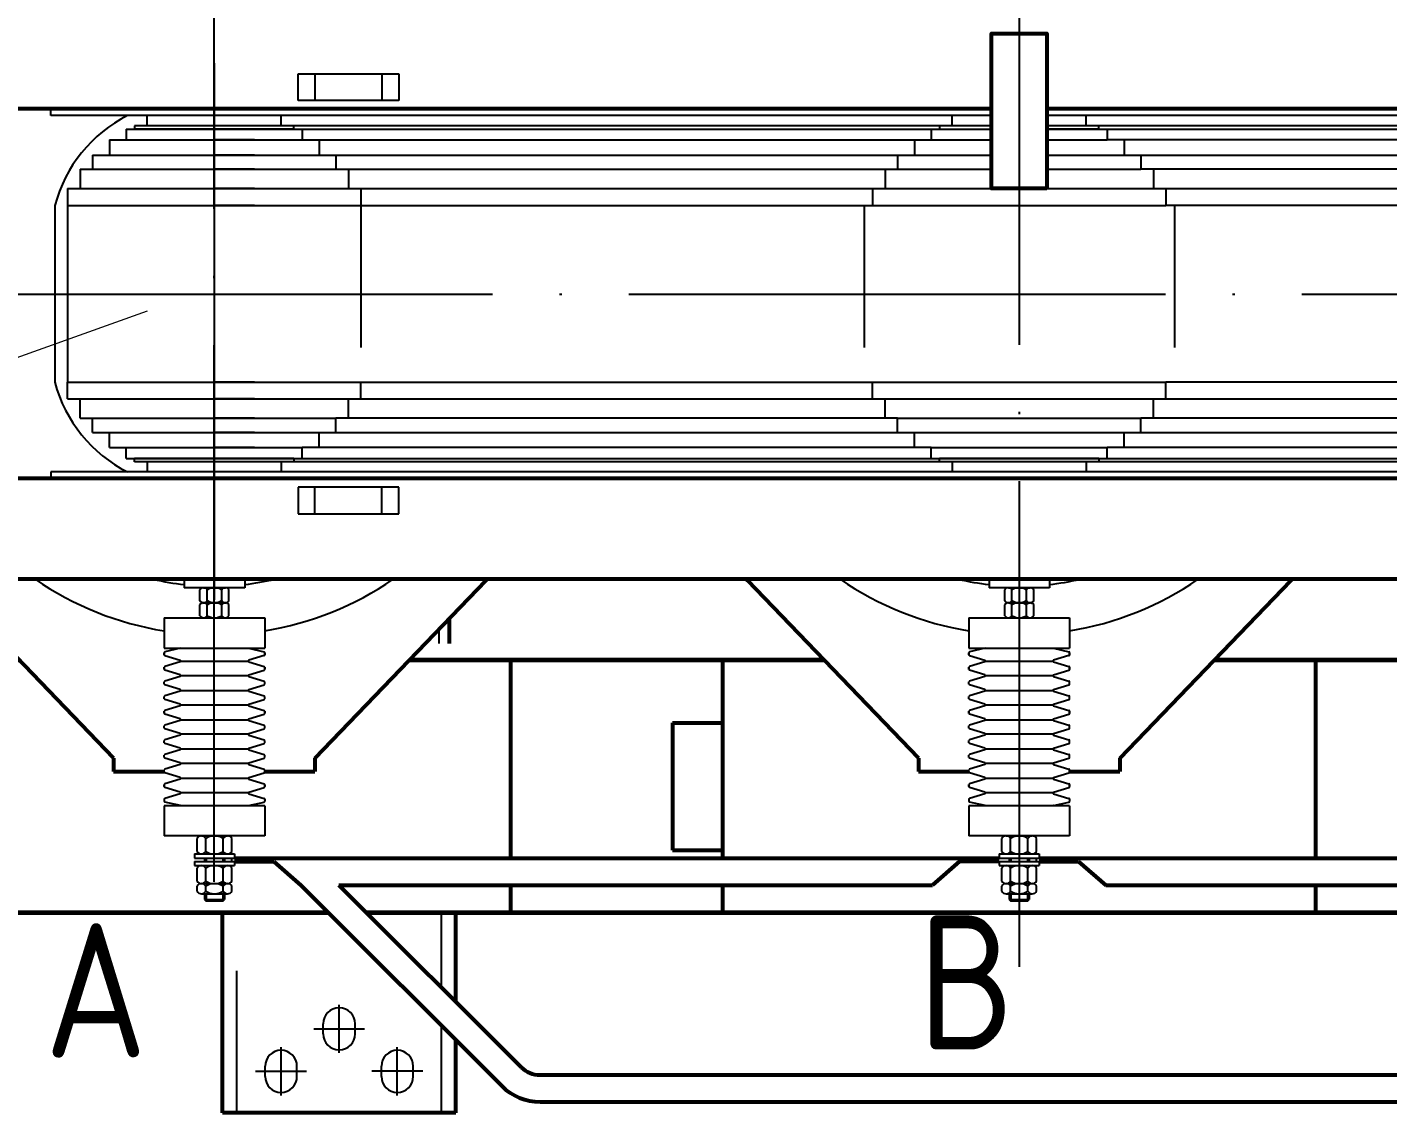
# Model space of a CAD drawing. Header units: millimetres. Extents: x 1190 to 1604, y -412 to -119.
# Drawn here: x 1254.1 to 1315, y -355 to -306.5 of the extents above; entities that cross this region are included whole.
import ezdxf

# ---------------------------------------------------------------- set-up
doc = ezdxf.new("R2010")
doc.units = ezdxf.units.MM
doc.linetypes.add('ACAD_ISO04W100', pattern=[30, 24, -3, 0, -3])
doc.linetypes.add('HIDDEN', pattern=[9.525, 6.35, -3.175])
doc.layers.get('0').update_dxf_attribs({"color": 1, "linetype": 'ACAD_ISO04W100', "lineweight": 25})
for name, color, linetype, lineweight in [('标注、文本', 3, 'Continuous', 25), ('粗实线', 4, 'Continuous', 53), ('细实线', 2, 'Continuous', 25), ('虚线', 6, 'HIDDEN', 25), ('铁心', 3, 'Continuous', 0)]:
    doc.layers.add(name, color=color, linetype=linetype, lineweight=lineweight)
doc.styles.get("Standard").update_dxf_attribs({"font": 'gbenor.shx', "bigfont": 'gbcbig.shx'})

msp = doc.modelspace()

# ---------------------------------------------------------------- linework, layer by layer
for p, q in [((1298.497, -296.664), (1298.497, -348.478)), ((1262.497, -344.682), (1262.497, -297.291)), ((1262.497, -308.07), (1262.497, -332.992)), ((1250.943, -318.406), (1345.376, -318.406)), ((1268.086, -352.327), (1268.086, -350.172)), ((1266.949, -351.249), (1269.224, -351.249)), ((1265.486, -354.227), (1265.486, -352.072)), ((1270.686, -354.227), (1270.686, -352.072)), ((1264.349, -353.149), (1266.624, -353.149)), ((1271.824, -353.149), (1269.549, -353.149))]:
    msp.add_line(p, q)
at = {"layer": '标注、文本', "color": 4, "lineweight": 60}
for p, q in [((1289.775, -334.763), (1271.22, -334.763)), ((1325.775, -334.763), (1307.22, -334.763)), ((1267.622, -346.063), (1245.211, -346.063)), ((1327.675, -346.063), (1269.32, -346.063))]:
    msp.add_line(p, q, dxfattribs=at)
at = {"layer": '标注、文本', "color": 2}
for p, q in [((1267.374, -351.478), (1267.374, -351.021)), ((1268.799, -351.478), (1268.799, -351.021)), ((1264.774, -353.378), (1264.774, -352.921)), ((1266.199, -353.378), (1266.199, -352.921)), ((1269.974, -353.378), (1269.974, -352.921)), ((1271.399, -353.378), (1271.399, -352.921))]:
    msp.add_line(p, q, dxfattribs=at)
at = {"layer": '标注、文本', "color": 4, "lineweight": 53}
for points in [[(1267.622, -346.063), (1249.247, -346.063), (1249.247, -334.763), (1253.775, -334.763)], [(1271.22, -334.763), (1275.747, -334.763), (1275.747, -343.618)], [(1285.247, -343.618), (1285.247, -334.763), (1289.775, -334.763)], [(1307.22, -334.763), (1311.747, -334.763), (1311.747, -343.618)], [(1275.747, -344.818), (1275.747, -346.063), (1269.32, -346.063)], [(1311.747, -344.818), (1311.747, -346.063), (1285.247, -346.063), (1285.247, -344.818)]]:
    msp.add_lwpolyline(points, dxfattribs=at)
at = {"layer": '粗实线'}
for p, q in [((1297.254, -310.117), (1244.872, -310.117)), ((1352.122, -310.117), (1299.74, -310.117)), ((1352.122, -326.649), (1244.872, -326.649)), ((1352.122, -331.149), (1244.872, -331.149)), ((1266.997, -339.146), (1274.649, -331.205)), ((1293.997, -339.146), (1286.346, -331.205)), ((1302.997, -339.146), (1310.649, -331.205)), ((1257.997, -339.146), (1252.329, -333.263)), ((1272.997, -332.919), (1272.997, -334.013)), ((1282.997, -337.562), (1282.997, -343.264)), ((1282.997, -337.562), (1285.247, -337.562)), ((1257.997, -339.146), (1257.997, -339.746)), ((1266.997, -339.146), (1266.997, -339.746)), ((1293.997, -339.146), (1293.997, -339.746)), ((1302.997, -339.146), (1302.997, -339.746)), ((1257.997, -339.746), (1260.259, -339.746)), ((1264.759, -339.746), (1266.997, -339.746)), ((1293.997, -339.746), (1296.247, -339.746)), ((1300.747, -339.746), (1302.997, -339.746)), ((1263.408, -343.618), (1297.599, -343.618)), ((1263.408, -343.761), (1265.168, -343.761)), ((1265.168, -343.761), (1266.377, -344.818)), ((1282.997, -343.264), (1285.247, -343.264)), ((1295.827, -343.761), (1294.617, -344.818)), ((1297.587, -343.761), (1295.827, -343.761)), ((1299.396, -343.618), (1333.587, -343.618)), ((1299.396, -343.761), (1301.156, -343.761)), ((1301.156, -343.761), (1302.365, -344.818)), ((1266.377, -344.818), (1275.37, -353.81)), ((1268.075, -344.818), (1294.617, -344.818)), ((1268.075, -344.818), (1276.218, -352.962)), ((1302.365, -344.818), (1328.92, -344.818)), ((1262.865, -355.003), (1262.865, -346.013)), ((1273.308, -350.052), (1273.308, -346.013)), ((1273.308, -355.003), (1273.308, -351.749)), ((1277.067, -353.313), (1319.928, -353.313)), ((1277.067, -354.513), (1319.928, -354.513)), ((1273.308, -355.003), (1262.865, -355.003))]:
    msp.add_line(p, q, dxfattribs=at)
msp.add_lwpolyline([(1299.74, -313.68), (1297.254, -313.68), (1297.254, -306.75), (1299.74, -306.75)], close=True, dxfattribs=at)
for centre, radius, start, end in [((1262.497, -319.496), 16.875, 316.06274, 316.32206), ((1298.497, -319.496), 16.875, 223.67794, 223.93726), ((1298.497, -319.496), 16.875, 316.06274, 316.32206), ((1277.067, -352.113), 1.2, 225, 270), ((1277.067, -352.113), 2.4, 225, 270)]:
    msp.add_arc(centre, radius, start, end, dxfattribs=at)
at = {"layer": '细实线'}
for p, q in [((1266.247, -308.542), (1270.747, -308.542)), ((1266.247, -309.742), (1266.247, -308.542)), ((1266.997, -308.542), (1266.997, -309.742)), ((1269.997, -308.542), (1269.997, -309.742)), ((1270.747, -308.542), (1270.747, -309.742)), ((1255.185, -310.417), (1255.185, -310.117)), ((1270.747, -309.742), (1266.247, -309.742)), ((1297.254, -310.417), (1255.185, -310.417)), ((1258.935, -310.867), (1258.935, -311.017)), ((1266.06, -310.867), (1258.935, -310.867)), ((1259.497, -310.867), (1259.497, -310.417)), ((1264.297, -310.867), (1260.697, -310.867)), ((1297.254, -310.867), (1266.06, -310.867)), ((1341.81, -310.417), (1299.74, -310.417)), ((1301.497, -310.417), (1299.74, -310.417)), ((1300.297, -310.867), (1299.74, -310.867)), ((1301.497, -310.867), (1299.74, -310.867)), ((1330.935, -310.867), (1301.497, -310.867)), ((1257.81, -311.505), (1258.56, -311.505)), ((1257.81, -311.505), (1257.81, -312.18)), ((1258.56, -311.017), (1266.435, -311.017)), ((1258.56, -311.017), (1258.56, -311.505)), ((1258.56, -311.505), (1267.185, -311.505)), ((1266.06, -311.017), (1258.935, -311.017)), ((1264.297, -311.017), (1262.497, -311.017)), ((1264.297, -311.505), (1262.497, -311.505)), ((1266.435, -311.017), (1297.254, -311.017)), ((1267.185, -311.505), (1297.254, -311.505)), ((1302.06, -311.017), (1299.74, -311.017)), ((1299.74, -311.017), (1302.435, -311.017)), ((1299.74, -311.505), (1302.435, -311.505)), ((1302.097, -311.017), (1330.56, -311.017)), ((1329.81, -311.505), (1302.435, -311.505)), ((1257.06, -312.18), (1267.935, -312.18)), ((1257.06, -312.18), (1257.06, -312.817)), ((1264.297, -312.18), (1262.497, -312.18)), ((1267.935, -312.18), (1297.254, -312.18)), ((1299.74, -312.18), (1303.185, -312.18)), ((1303.185, -312.18), (1329.06, -312.18)), ((1256.497, -312.817), (1268.497, -312.817)), ((1256.497, -312.817), (1256.497, -313.68)), ((1264.297, -312.817), (1262.497, -312.817)), ((1268.497, -312.817), (1297.254, -312.817)), ((1299.74, -312.817), (1303.935, -312.817)), ((1328.497, -312.817), (1303.935, -312.817)), ((1255.935, -313.68), (1269.06, -313.68)), ((1255.935, -313.68), (1255.935, -314.43)), ((1264.297, -313.68), (1262.497, -313.68)), ((1269.06, -313.68), (1291.935, -313.68)), ((1291.935, -313.68), (1304.497, -313.68)), ((1296.697, -313.68), (1298.497, -313.68)), ((1304.497, -313.68), (1327.935, -313.68)), ((1255.366, -314.43), (1255.366, -322.337)), ((1255.935, -314.43), (1269.435, -314.43)), ((1255.935, -314.43), (1255.935, -322.337)), ((1264.297, -314.43), (1262.497, -314.43)), ((1269.435, -314.43), (1291.56, -314.43)), ((1291.56, -314.43), (1305.06, -314.43)), ((1327.56, -314.43), (1305.06, -314.43)), ((1255.935, -323.087), (1255.935, -322.337)), ((1255.935, -322.337), (1269.06, -322.337)), ((1264.297, -322.337), (1262.497, -322.337)), ((1269.06, -322.337), (1291.935, -322.337)), ((1291.935, -322.337), (1305.06, -322.337)), ((1327.935, -322.337), (1305.06, -322.337)), ((1255.935, -323.087), (1256.497, -323.087)), ((1256.497, -323.949), (1256.497, -323.087)), ((1256.497, -323.087), (1268.497, -323.087)), ((1264.297, -323.087), (1262.497, -323.087)), ((1268.497, -323.087), (1292.497, -323.087)), ((1292.497, -323.087), (1304.497, -323.087)), ((1304.497, -323.087), (1328.497, -323.087)), ((1256.497, -323.949), (1257.06, -323.949)), ((1257.06, -324.587), (1257.06, -323.949)), ((1257.06, -323.949), (1267.935, -323.949)), ((1264.297, -323.949), (1262.497, -323.949)), ((1293.06, -323.949), (1267.935, -323.949)), ((1293.06, -323.949), (1303.935, -323.949)), ((1329.06, -323.949), (1303.935, -323.949)), ((1257.06, -324.587), (1257.81, -324.587)), ((1257.81, -325.262), (1257.81, -324.587)), ((1257.81, -324.587), (1267.185, -324.587)), ((1264.297, -324.587), (1262.497, -324.587)), ((1267.185, -324.587), (1293.81, -324.587)), ((1293.81, -324.587), (1303.185, -324.587)), ((1303.185, -324.587), (1329.81, -324.587)), ((1257.81, -325.262), (1258.56, -325.262)), ((1258.56, -325.749), (1258.56, -325.262)), ((1258.56, -325.262), (1266.435, -325.262)), ((1264.297, -325.262), (1262.497, -325.262)), ((1294.56, -325.262), (1266.435, -325.262)), ((1294.56, -325.262), (1302.435, -325.262)), ((1329.81, -325.262), (1302.435, -325.262)), ((1258.56, -325.749), (1266.435, -325.749)), ((1258.935, -325.899), (1258.935, -325.749)), ((1266.06, -325.749), (1258.935, -325.749)), ((1294.935, -325.899), (1258.935, -325.899)), ((1259.497, -325.899), (1259.497, -326.349)), ((1264.297, -325.749), (1262.497, -325.749)), ((1266.435, -325.749), (1294.56, -325.749)), ((1294.56, -325.749), (1302.435, -325.749)), ((1302.06, -325.749), (1294.935, -325.749)), ((1330.935, -325.899), (1294.935, -325.899)), ((1302.097, -325.749), (1330.56, -325.749)), ((1341.81, -326.349), (1255.185, -326.349)), ((1255.185, -326.349), (1255.185, -326.649)), ((1270.747, -327.024), (1266.247, -327.024)), ((1266.247, -327.024), (1266.247, -328.224)), ((1266.997, -328.224), (1266.997, -327.024)), ((1269.997, -328.224), (1269.997, -327.024)), ((1270.747, -328.224), (1270.747, -327.024)), ((1266.247, -328.224), (1270.747, -328.224)), ((1261.159, -331.149), (1261.159, -331.524)), ((1263.859, -331.524), (1261.159, -331.524)), ((1262.023, -331.524), (1262.995, -331.524)), ((1263.859, -331.149), (1263.859, -331.524)), ((1297.147, -331.149), (1297.147, -331.524)), ((1299.847, -331.524), (1297.147, -331.524)), ((1298.011, -331.524), (1298.983, -331.524)), ((1299.847, -331.149), (1299.847, -331.524)), ((1261.861, -332.105), (1261.861, -331.618)), ((1262.023, -332.198), (1262.995, -332.198)), ((1262.023, -332.198), (1262.995, -332.198)), ((1262.185, -332.105), (1262.185, -331.618)), ((1262.833, -332.105), (1262.833, -331.618)), ((1263.157, -332.105), (1263.157, -331.618)), ((1297.849, -332.105), (1297.849, -331.618)), ((1298.011, -332.198), (1298.983, -332.198)), ((1298.011, -332.198), (1298.983, -332.198)), ((1298.173, -332.105), (1298.173, -331.618)), ((1298.821, -332.105), (1298.821, -331.618)), ((1299.145, -332.105), (1299.145, -331.618)), ((1261.861, -332.779), (1261.861, -332.292)), ((1262.185, -332.779), (1262.185, -332.292)), ((1262.833, -332.779), (1262.833, -332.292)), ((1263.157, -332.779), (1263.157, -332.292)), ((1297.849, -332.779), (1297.849, -332.292)), ((1298.173, -332.779), (1298.173, -332.292)), ((1298.821, -332.779), (1298.821, -332.292)), ((1299.145, -332.779), (1299.145, -332.292)), ((1260.259, -332.872), (1264.759, -332.872)), ((1260.259, -332.872), (1260.259, -334.222)), ((1262.023, -332.872), (1262.995, -332.872)), ((1264.759, -332.872), (1264.759, -334.222)), ((1296.247, -332.872), (1300.747, -332.872)), ((1296.247, -332.872), (1296.247, -334.222)), ((1298.011, -332.872), (1298.983, -332.872)), ((1300.747, -332.872), (1300.747, -334.222)), ((1260.259, -334.222), (1264.759, -334.222)), ((1260.259, -334.527), (1260.259, -334.433)), ((1260.259, -334.433), (1260.259, -334.527)), ((1260.983, -334.235), (1260.286, -334.397)), ((1260.286, -334.563), (1260.975, -334.77)), ((1264.036, -334.235), (1264.733, -334.397)), ((1264.733, -334.563), (1264.043, -334.77)), ((1264.759, -334.433), (1264.759, -334.527)), ((1264.759, -334.527), (1264.759, -334.433)), ((1264.759, -334.433), (1264.759, -334.527)), ((1296.247, -334.222), (1300.747, -334.222)), ((1296.247, -334.527), (1296.247, -334.433)), ((1296.247, -334.433), (1296.247, -334.527)), ((1296.971, -334.235), (1296.274, -334.397)), ((1296.274, -334.563), (1296.963, -334.77)), ((1300.024, -334.235), (1300.721, -334.397)), ((1300.721, -334.563), (1300.031, -334.77)), ((1300.747, -334.433), (1300.747, -334.527)), ((1300.747, -334.527), (1300.747, -334.433)), ((1300.747, -334.433), (1300.747, -334.527)), ((1260.259, -335.18), (1260.259, -335.085)), ((1260.259, -335.085), (1260.259, -335.18)), ((1260.975, -334.84), (1260.286, -335.049)), ((1260.975, -335.424), (1260.286, -335.215)), ((1261.002, -334.805), (1264.017, -334.805)), ((1264.043, -334.84), (1264.733, -335.049)), ((1264.043, -335.424), (1264.733, -335.215)), ((1264.759, -335.085), (1264.759, -335.18)), ((1264.759, -335.18), (1264.759, -335.085)), ((1264.759, -335.085), (1264.759, -335.18)), ((1296.247, -335.18), (1296.247, -335.085)), ((1296.247, -335.085), (1296.247, -335.18)), ((1296.963, -334.84), (1296.274, -335.049)), ((1296.963, -335.424), (1296.274, -335.215)), ((1296.99, -334.805), (1300.005, -334.805)), ((1300.031, -334.84), (1300.721, -335.049)), ((1300.031, -335.424), (1300.721, -335.215)), ((1300.747, -335.085), (1300.747, -335.18)), ((1300.747, -335.18), (1300.747, -335.085)), ((1300.747, -335.085), (1300.747, -335.18)), ((1260.259, -335.834), (1260.259, -335.74)), ((1260.975, -335.495), (1260.286, -335.704)), ((1260.975, -336.079), (1260.286, -335.87)), ((1264.017, -335.46), (1261.002, -335.46)), ((1264.043, -335.495), (1264.733, -335.704)), ((1264.043, -336.079), (1264.733, -335.87)), ((1264.759, -335.834), (1264.759, -335.74)), ((1296.247, -335.834), (1296.247, -335.74)), ((1296.963, -335.495), (1296.274, -335.704)), ((1296.963, -336.079), (1296.274, -335.87)), ((1300.005, -335.46), (1296.99, -335.46)), ((1300.031, -335.495), (1300.72, -335.704)), ((1300.031, -336.079), (1300.72, -335.87)), ((1300.747, -335.834), (1300.747, -335.74)), ((1260.259, -336.489), (1260.259, -336.395)), ((1260.975, -336.15), (1260.286, -336.359)), ((1261.002, -336.115), (1264.017, -336.114)), ((1264.043, -336.15), (1264.733, -336.359)), ((1264.759, -336.489), (1264.759, -336.395)), ((1296.247, -336.489), (1296.247, -336.395)), ((1296.963, -336.15), (1296.274, -336.359)), ((1296.99, -336.115), (1300.005, -336.114)), ((1300.031, -336.15), (1300.72, -336.359)), ((1300.747, -336.489), (1300.747, -336.395)), ((1260.259, -337.051), (1260.259, -337.146)), ((1260.259, -337.146), (1260.259, -337.051)), ((1260.975, -336.734), (1260.286, -336.525)), ((1260.975, -336.807), (1260.286, -337.016)), ((1264.017, -336.771), (1261.002, -336.771)), ((1264.043, -336.734), (1264.733, -336.525)), ((1264.043, -336.807), (1264.733, -337.016)), ((1264.759, -337.051), (1264.759, -337.146)), ((1264.759, -337.051), (1264.759, -337.146)), ((1264.759, -337.146), (1264.759, -337.051)), ((1296.247, -337.051), (1296.247, -337.146)), ((1296.247, -337.146), (1296.247, -337.051)), ((1296.963, -336.734), (1296.274, -336.525)), ((1296.963, -336.807), (1296.274, -337.016)), ((1300.005, -336.771), (1296.99, -336.771)), ((1300.031, -336.734), (1300.72, -336.525)), ((1300.031, -336.807), (1300.721, -337.016)), ((1300.747, -337.051), (1300.747, -337.146)), ((1300.747, -337.051), (1300.747, -337.146)), ((1300.747, -337.146), (1300.747, -337.051)), ((1260.975, -337.391), (1260.286, -337.182)), ((1260.975, -337.461), (1260.286, -337.67)), ((1261.002, -337.426), (1264.017, -337.426)), ((1264.043, -337.391), (1264.733, -337.182)), ((1264.043, -337.461), (1264.733, -337.67)), ((1296.963, -337.391), (1296.274, -337.182)), ((1296.963, -337.461), (1296.274, -337.67)), ((1296.99, -337.426), (1300.005, -337.426)), ((1300.031, -337.391), (1300.721, -337.182)), ((1300.031, -337.461), (1300.72, -337.67)), ((1260.259, -337.801), (1260.259, -337.706)), ((1260.975, -338.045), (1260.286, -337.836)), ((1260.975, -338.116), (1260.286, -338.325)), ((1264.017, -338.08), (1261.002, -338.081)), ((1264.043, -338.045), (1264.733, -337.836)), ((1264.043, -338.116), (1264.733, -338.325)), ((1264.759, -337.801), (1264.759, -337.706)), ((1296.247, -337.801), (1296.247, -337.706)), ((1296.963, -338.045), (1296.274, -337.836)), ((1296.963, -338.116), (1296.274, -338.325)), ((1300.005, -338.08), (1296.99, -338.081)), ((1300.031, -338.045), (1300.72, -337.836)), ((1300.031, -338.116), (1300.72, -338.325)), ((1300.747, -337.801), (1300.747, -337.706)), ((1260.259, -338.455), (1260.259, -338.361)), ((1260.975, -338.7), (1260.286, -338.491)), ((1260.975, -338.771), (1260.286, -338.98)), ((1261.002, -338.736), (1264.017, -338.736)), ((1264.017, -338.736), (1264.017, -338.736)), ((1264.043, -338.7), (1264.733, -338.491)), ((1264.043, -338.771), (1264.733, -338.98)), ((1264.759, -338.455), (1264.759, -338.361)), ((1296.247, -338.455), (1296.247, -338.361)), ((1296.963, -338.7), (1296.274, -338.491)), ((1296.963, -338.771), (1296.274, -338.98)), ((1296.99, -338.736), (1300.005, -338.736)), ((1300.005, -338.736), (1300.005, -338.736)), ((1300.031, -338.7), (1300.72, -338.491)), ((1300.031, -338.771), (1300.72, -338.98)), ((1300.747, -338.455), (1300.747, -338.361)), ((1260.259, -339.11), (1260.259, -339.016)), ((1260.975, -339.355), (1260.286, -339.146)), ((1260.975, -339.426), (1260.286, -339.635)), ((1264.017, -339.39), (1261.002, -339.391)), ((1264.043, -339.355), (1264.733, -339.146)), ((1264.043, -339.426), (1264.733, -339.635)), ((1264.759, -339.11), (1264.759, -339.016)), ((1296.247, -339.11), (1296.247, -339.016)), ((1296.963, -339.355), (1296.274, -339.146)), ((1296.963, -339.426), (1296.274, -339.635)), ((1300.005, -339.39), (1296.99, -339.391)), ((1300.031, -339.355), (1300.72, -339.146)), ((1300.031, -339.426), (1300.72, -339.635)), ((1300.747, -339.11), (1300.747, -339.016)), ((1260.259, -339.765), (1260.259, -339.671)), ((1260.975, -340.01), (1260.286, -339.801)), ((1260.975, -340.081), (1260.286, -340.29)), ((1261.002, -340.046), (1264.017, -340.046)), ((1264.043, -340.01), (1264.733, -339.801)), ((1264.043, -340.081), (1264.733, -340.29)), ((1264.759, -339.765), (1264.759, -339.671)), ((1296.247, -339.765), (1296.247, -339.671)), ((1296.963, -340.01), (1296.274, -339.801)), ((1296.963, -340.081), (1296.274, -340.29)), ((1296.99, -340.046), (1300.005, -340.046)), ((1300.031, -340.01), (1300.72, -339.801)), ((1300.031, -340.081), (1300.72, -340.29)), ((1300.747, -339.765), (1300.747, -339.671)), ((1260.259, -340.42), (1260.259, -340.326)), ((1260.259, -340.326), (1260.259, -340.42)), ((1260.975, -340.665), (1260.286, -340.456)), ((1260.975, -340.736), (1260.286, -340.945)), ((1264.017, -340.7), (1261.002, -340.701)), ((1264.043, -340.665), (1264.733, -340.456)), ((1264.043, -340.736), (1264.733, -340.945)), ((1264.759, -340.42), (1264.759, -340.326)), ((1264.759, -340.326), (1264.759, -340.42)), ((1296.247, -340.42), (1296.247, -340.326)), ((1296.247, -340.326), (1296.247, -340.42)), ((1296.963, -340.665), (1296.274, -340.456)), ((1296.963, -340.736), (1296.274, -340.945)), ((1300.005, -340.7), (1296.99, -340.701)), ((1300.031, -340.665), (1300.72, -340.456)), ((1300.031, -340.736), (1300.72, -340.945)), ((1300.747, -340.42), (1300.747, -340.326)), ((1300.747, -340.326), (1300.747, -340.42)), ((1260.259, -340.98), (1260.259, -341.075)), ((1264.759, -341.272), (1260.259, -341.272)), ((1260.259, -341.272), (1260.259, -342.622)), ((1260.983, -341.259), (1260.286, -341.111)), ((1264.036, -341.259), (1264.732, -341.111)), ((1264.759, -340.98), (1264.759, -341.075)), ((1264.759, -341.272), (1264.759, -342.622)), ((1296.247, -340.98), (1296.247, -341.075)), ((1300.747, -341.272), (1296.247, -341.272)), ((1296.247, -341.272), (1296.247, -342.622)), ((1296.971, -341.259), (1296.274, -341.111)), ((1300.024, -341.259), (1300.72, -341.111)), ((1300.747, -340.98), (1300.747, -341.075)), ((1300.747, -341.272), (1300.747, -342.622)), ((1264.759, -342.622), (1260.259, -342.622)), ((1261.731, -343.319), (1261.731, -342.735)), ((1261.926, -342.622), (1263.093, -342.622)), ((1262.121, -343.319), (1262.121, -342.735)), ((1262.898, -343.319), (1262.898, -342.735)), ((1263.287, -343.319), (1263.287, -342.735)), ((1300.747, -342.622), (1296.247, -342.622)), ((1297.719, -343.319), (1297.719, -342.735)), ((1297.914, -342.622), (1299.081, -342.622)), ((1298.108, -343.319), (1298.108, -342.735)), ((1298.886, -343.319), (1298.886, -342.735)), ((1299.275, -343.319), (1299.275, -342.735)), ((1261.611, -343.431), (1263.408, -343.431)), ((1261.611, -343.431), (1261.611, -343.618)), ((1261.611, -343.618), (1263.408, -343.618)), ((1261.611, -343.761), (1263.408, -343.761)), ((1261.611, -343.761), (1261.611, -343.948)), ((1261.926, -343.431), (1263.093, -343.431)), ((1262.06, -343.618), (1262.06, -343.761)), ((1262.135, -343.618), (1262.135, -343.761)), ((1262.884, -343.618), (1262.884, -343.761)), ((1262.959, -343.618), (1262.959, -343.761)), ((1263.287, -343.761), (1263.287, -343.618)), ((1263.408, -343.431), (1263.408, -343.618)), ((1263.408, -343.761), (1263.408, -343.948)), ((1297.599, -343.431), (1299.396, -343.431)), ((1297.599, -343.431), (1297.599, -343.618)), ((1297.599, -343.618), (1299.396, -343.618)), ((1297.599, -343.761), (1299.396, -343.761)), ((1297.599, -343.761), (1297.599, -343.948)), ((1297.914, -343.431), (1299.081, -343.431)), ((1298.048, -343.618), (1298.048, -343.761)), ((1298.123, -343.618), (1298.123, -343.761)), ((1298.872, -343.618), (1298.872, -343.761)), ((1298.947, -343.618), (1298.947, -343.761)), ((1299.275, -343.761), (1299.275, -343.618)), ((1299.396, -343.431), (1299.396, -343.618)), ((1299.396, -343.761), (1299.396, -343.948)), ((1261.611, -343.948), (1263.408, -343.948)), ((1261.731, -344.645), (1261.731, -344.061)), ((1261.926, -343.948), (1263.093, -343.948)), ((1262.121, -344.645), (1262.121, -344.061)), ((1262.898, -344.645), (1262.898, -344.061)), ((1263.287, -344.645), (1263.287, -344.061)), ((1297.599, -343.948), (1299.396, -343.948)), ((1297.719, -344.645), (1297.719, -344.061)), ((1297.914, -343.948), (1299.081, -343.948)), ((1298.108, -344.645), (1298.108, -344.061)), ((1298.886, -344.645), (1298.886, -344.061)), ((1299.275, -344.645), (1299.275, -344.061)), ((1261.731, -345.094), (1261.731, -344.869)), ((1261.926, -344.757), (1263.093, -344.757)), ((1261.926, -344.757), (1263.093, -344.757)), ((1262.121, -345.094), (1262.121, -344.869)), ((1262.898, -345.094), (1262.898, -344.869)), ((1263.287, -345.094), (1263.287, -344.869)), ((1297.719, -345.094), (1297.719, -344.869)), ((1297.914, -344.757), (1299.081, -344.757)), ((1297.914, -344.757), (1299.081, -344.757)), ((1298.108, -345.094), (1298.108, -344.869)), ((1298.886, -345.094), (1298.886, -344.869)), ((1299.275, -345.094), (1299.275, -344.869)), ((1261.926, -345.206), (1263.093, -345.206)), ((1261.926, -345.206), (1263.093, -345.206)), ((1262.06, -345.206), (1262.06, -345.459)), ((1262.06, -345.459), (1262.959, -345.459)), ((1262.06, -345.459), (1262.135, -345.534)), ((1262.135, -345.206), (1262.135, -345.534)), ((1262.884, -345.534), (1262.135, -345.534)), ((1262.884, -345.206), (1262.884, -345.534)), ((1262.884, -345.534), (1262.959, -345.459)), ((1262.959, -345.206), (1262.959, -345.459)), ((1297.914, -345.206), (1299.081, -345.206)), ((1297.914, -345.206), (1299.081, -345.206)), ((1298.048, -345.206), (1298.048, -345.459)), ((1298.048, -345.459), (1298.947, -345.459)), ((1298.048, -345.459), (1298.123, -345.534)), ((1298.123, -345.206), (1298.123, -345.534)), ((1298.872, -345.534), (1298.123, -345.534)), ((1298.872, -345.206), (1298.872, -345.534)), ((1298.872, -345.534), (1298.947, -345.459)), ((1298.947, -345.206), (1298.947, -345.459))]:
    msp.add_line(p, q, dxfattribs=at)
for centre, radius, start, end in [((1261.456, -316.032), 6.288, 116.7604, 165.23949), ((1261.483, -320.699), 6.332, 194.9897, 243.16187), ((1262.497, -319.496), 14.137, 235.52046, 260.89199), ((1262.497, -319.496), 11.963, 256.95834, 263.57848), ((1262.023, -331.712), 0.187, 30, 150), ((1262.509, -332.132), 0.607, 57.76769, 122.23231), ((1262.995, -331.712), 0.187, 30, 150), ((1262.497, -319.496), 11.963, 276.53806, 283.04166), ((1262.497, -319.496), 14.137, 279.20726, 304.47954), ((1298.497, -319.496), 14.137, 235.52046, 260.84237), ((1298.497, -319.496), 11.963, 256.95834, 263.52021), ((1298.011, -331.712), 0.187, 30, 150), ((1298.497, -332.132), 0.607, 57.76769, 122.23231), ((1298.983, -331.712), 0.187, 30, 150), ((1298.497, -319.496), 11.963, 276.47979, 283.04166), ((1298.497, -319.496), 14.137, 279.15763, 304.47954), ((1262.023, -332.011), 0.187, 210, 330), ((1262.023, -332.386), 0.187, 30, 150), ((1262.509, -331.591), 0.607, 237.76769, 302.23231), ((1262.509, -332.806), 0.607, 57.76769, 122.23231), ((1262.995, -332.011), 0.187, 210, 330), ((1262.995, -332.386), 0.187, 30, 150), ((1298.011, -332.011), 0.187, 210, 330), ((1298.011, -332.386), 0.187, 30, 150), ((1298.497, -331.591), 0.607, 237.76769, 302.23231), ((1298.497, -332.806), 0.607, 57.76769, 122.23231), ((1298.983, -332.011), 0.187, 210, 330), ((1298.983, -332.386), 0.187, 30, 150), ((1262.023, -332.685), 0.187, 210, 330), ((1262.509, -332.265), 0.607, 237.76769, 302.23231), ((1262.995, -332.685), 0.187, 210, 330), ((1298.011, -332.685), 0.187, 210, 330), ((1298.497, -332.265), 0.607, 237.76769, 302.23231), ((1298.983, -332.685), 0.187, 210, 330), ((1260.297, -334.433), 0.0375, 106.69924, 180), ((1260.297, -334.527), 0.0375, 180, 253.30076), ((1260.972, -334.2), 0.0375, 286.69924, 322.61201), ((1264.046, -334.2), 0.0375, 217.38799, 253.30076), ((1264.722, -334.433), 0.0375, 0, 73.30076), ((1264.722, -334.527), 0.0375, 286.69924, 0), ((1296.285, -334.433), 0.0375, 106.69924, 180), ((1296.285, -334.527), 0.0375, 180, 253.30076), ((1296.96, -334.2), 0.0375, 286.69924, 322.61201), ((1300.034, -334.2), 0.0375, 217.38799, 253.30076), ((1300.71, -334.433), 0.0375, 0, 73.30076), ((1300.71, -334.527), 0.0375, 286.69924, 0), ((1260.297, -335.085), 0.0375, 106.69924, 180), ((1260.297, -335.18), 0.0375, 180, 253.30076), ((1260.964, -334.805), 0.0375, 0, 73.30076), ((1260.964, -334.805), 0.0375, 286.69924, 0), ((1264.054, -334.805), 0.0375, 106.69924, 180), ((1264.054, -334.805), 0.0375, 180, 253.30076), ((1264.722, -335.085), 0.0375, 0, 73.30076), ((1264.722, -335.18), 0.0375, 286.69924, 0), ((1296.285, -335.085), 0.0375, 106.69924, 180), ((1296.285, -335.18), 0.0375, 180, 253.30076), ((1296.952, -334.805), 0.0375, 0, 73.30076), ((1296.952, -334.805), 0.0375, 286.69924, 0), ((1300.042, -334.805), 0.0375, 106.69924, 180), ((1300.042, -334.805), 0.0375, 180, 253.30076), ((1300.71, -335.085), 0.0375, 0, 73.30076), ((1300.71, -335.18), 0.0375, 286.69924, 0), ((1260.297, -335.74), 0.0375, 106.69924, 180), ((1260.297, -335.834), 0.0375, 180, 253.30076), ((1260.964, -335.46), 0.0375, 0, 73.30076), ((1260.964, -335.459), 0.0375, 286.69924, 0), ((1264.054, -335.46), 0.0375, 106.69924, 180), ((1264.054, -335.459), 0.0375, 180, 253.30076), ((1264.722, -335.74), 0.0375, 0, 73.30076), ((1264.722, -335.834), 0.0375, 286.69924, 0), ((1296.285, -335.74), 0.0375, 106.69924, 180), ((1296.285, -335.834), 0.0375, 180, 253.30076), ((1296.952, -335.46), 0.0375, 0, 73.30076), ((1296.952, -335.459), 0.0375, 286.69924, 0), ((1300.042, -335.46), 0.0375, 106.69924, 180), ((1300.042, -335.459), 0.0375, 180, 253.30076), ((1300.71, -335.74), 0.0375, 0, 73.30076), ((1300.71, -335.834), 0.0375, 286.69924, 0), ((1260.297, -336.395), 0.0375, 106.69924, 180), ((1260.964, -336.115), 0.0375, 0, 73.30076), ((1260.964, -336.114), 0.0375, 286.69924, 0), ((1264.054, -336.115), 0.0375, 106.69924, 180), ((1264.054, -336.114), 0.0375, 180, 253.30076), ((1264.722, -336.395), 0.0375, 0, 73.30076), ((1296.285, -336.395), 0.0375, 106.69924, 180), ((1296.952, -336.115), 0.0375, 0, 73.30076), ((1296.952, -336.114), 0.0375, 286.69924, 0), ((1300.042, -336.115), 0.0375, 106.69924, 180), ((1300.042, -336.114), 0.0375, 180, 253.30076), ((1300.71, -336.395), 0.0375, 0, 73.30076), ((1260.297, -336.489), 0.0375, 180, 253.30076), ((1260.297, -337.051), 0.0375, 106.69924, 180), ((1260.964, -336.77), 0.0375, 0, 73.30076), ((1260.964, -336.771), 0.0375, 286.69924, 0), ((1264.054, -336.77), 0.0375, 106.69924, 180), ((1264.054, -336.771), 0.0375, 180, 253.30076), ((1264.722, -336.489), 0.0375, 286.69924, 0), ((1264.722, -337.051), 0.0375, 0, 73.30076), ((1296.285, -336.489), 0.0375, 180, 253.30076), ((1296.285, -337.051), 0.0375, 106.69924, 180), ((1296.952, -336.77), 0.0375, 0, 73.30076), ((1296.952, -336.771), 0.0375, 286.69924, 0), ((1300.042, -336.77), 0.0375, 106.69924, 180), ((1300.042, -336.771), 0.0375, 180, 253.30076), ((1300.71, -336.489), 0.0375, 286.69924, 0), ((1300.71, -337.051), 0.0375, 0, 73.30076), ((1260.297, -337.146), 0.0375, 180, 253.30076), ((1260.297, -337.706), 0.0375, 106.69924, 180), ((1260.964, -337.426), 0.0375, 0, 73.30076), ((1260.964, -337.426), 0.0375, 286.69924, 0), ((1264.054, -337.426), 0.0375, 106.69924, 180), ((1264.054, -337.426), 0.0375, 180, 253.30076), ((1264.722, -337.146), 0.0375, 286.69924, 0), ((1264.722, -337.706), 0.0375, 0, 73.30076), ((1296.285, -337.146), 0.0375, 180, 253.30076), ((1296.285, -337.706), 0.0375, 106.69924, 180), ((1296.952, -337.426), 0.0375, 0, 73.30076), ((1296.952, -337.426), 0.0375, 286.69924, 0), ((1300.042, -337.426), 0.0375, 106.69924, 180), ((1300.042, -337.426), 0.0375, 180, 253.30076), ((1300.71, -337.706), 0.0375, 0, 73.30076), ((1300.71, -337.146), 0.0375, 286.69924, 0), ((1260.297, -337.801), 0.0375, 180, 253.30076), ((1260.964, -338.081), 0.0375, 0, 73.30076), ((1260.964, -338.08), 0.0375, 286.69924, 0), ((1264.054, -338.081), 0.0375, 106.69924, 180), ((1264.054, -338.08), 0.0375, 180, 253.30076), ((1264.722, -337.801), 0.0375, 286.69924, 0), ((1296.285, -337.801), 0.0375, 180, 253.30076), ((1296.952, -338.081), 0.0375, 0, 73.30076), ((1296.952, -338.08), 0.0375, 286.69924, 0), ((1300.042, -338.081), 0.0375, 106.69924, 180), ((1300.042, -338.08), 0.0375, 180, 253.30076), ((1300.71, -337.801), 0.0375, 286.69924, 0), ((1260.297, -338.361), 0.0375, 106.69924, 180), ((1260.297, -338.455), 0.0375, 180, 253.30076), ((1260.964, -338.736), 0.0375, 0, 73.30076), ((1260.964, -338.735), 0.0375, 286.69924, 0), ((1264.054, -338.736), 0.0375, 106.69924, 180), ((1264.054, -338.735), 0.0375, 180, 253.30076), ((1264.722, -338.361), 0.0375, 0, 73.30076), ((1264.722, -338.455), 0.0375, 286.69924, 0), ((1296.285, -338.361), 0.0375, 106.69924, 180), ((1296.285, -338.455), 0.0375, 180, 253.30076), ((1296.952, -338.736), 0.0375, 0, 73.30076), ((1296.952, -338.735), 0.0375, 286.69924, 0), ((1300.042, -338.736), 0.0375, 106.69924, 180), ((1300.042, -338.735), 0.0375, 180, 253.30076), ((1300.71, -338.361), 0.0375, 0, 73.30076), ((1300.71, -338.455), 0.0375, 286.69924, 0), ((1260.297, -339.016), 0.0375, 106.69924, 180), ((1260.297, -339.11), 0.0375, 180, 253.30076), ((1260.964, -339.391), 0.0375, 0, 73.30076), ((1260.964, -339.39), 0.0375, 286.69924, 0), ((1264.054, -339.391), 0.0375, 106.69924, 180), ((1264.054, -339.39), 0.0375, 180, 253.30076), ((1264.722, -339.016), 0.0375, 0, 73.30076), ((1264.722, -339.11), 0.0375, 286.69924, 0), ((1296.285, -339.016), 0.0375, 106.69924, 180), ((1296.285, -339.11), 0.0375, 180, 253.30076), ((1296.952, -339.391), 0.0375, 0, 73.30076), ((1296.952, -339.39), 0.0375, 286.69924, 0), ((1300.042, -339.391), 0.0375, 106.69924, 180), ((1300.042, -339.39), 0.0375, 180, 253.30076), ((1300.71, -339.016), 0.0375, 0, 73.30076), ((1300.71, -339.11), 0.0375, 286.69924, 0), ((1260.297, -339.671), 0.0375, 106.69924, 180), ((1260.297, -339.765), 0.0375, 180, 253.30076), ((1260.964, -340.046), 0.0375, 0, 73.30076), ((1260.964, -340.045), 0.0375, 286.69924, 0), ((1264.054, -340.046), 0.0375, 106.69924, 180), ((1264.054, -340.045), 0.0375, 180, 253.30076), ((1264.722, -339.671), 0.0375, 0, 73.30076), ((1264.722, -339.765), 0.0375, 286.69924, 0), ((1296.285, -339.671), 0.0375, 106.69924, 180), ((1296.285, -339.765), 0.0375, 180, 253.30076), ((1296.952, -340.046), 0.0375, 0, 73.30076), ((1296.952, -340.045), 0.0375, 286.69924, 0), ((1300.042, -340.046), 0.0375, 106.69924, 180), ((1300.042, -340.045), 0.0375, 180, 253.30076), ((1300.71, -339.671), 0.0375, 0, 73.30076), ((1300.71, -339.765), 0.0375, 286.69924, 0), ((1260.297, -340.326), 0.0375, 106.69924, 180), ((1260.297, -340.42), 0.0375, 180, 253.30076), ((1260.964, -340.701), 0.0375, 0, 73.30076), ((1260.964, -340.7), 0.0375, 286.69924, 0), ((1264.054, -340.701), 0.0375, 106.69924, 180), ((1264.054, -340.7), 0.0375, 180, 253.30076), ((1264.722, -340.326), 0.0375, 0, 73.30076), ((1264.722, -340.42), 0.0375, 286.69924, 0), ((1296.285, -340.326), 0.0375, 106.69924, 180), ((1296.285, -340.42), 0.0375, 180, 253.30076), ((1296.952, -340.701), 0.0375, 0, 73.30076), ((1296.952, -340.7), 0.0375, 286.69924, 0), ((1300.042, -340.701), 0.0375, 106.69924, 180), ((1300.042, -340.7), 0.0375, 180, 253.30076), ((1300.71, -340.326), 0.0375, 0, 73.30076), ((1300.71, -340.42), 0.0375, 286.69924, 0), ((1260.297, -340.98), 0.0375, 106.69924, 180), ((1260.297, -341.075), 0.0375, 180.31252, 253.61327), ((1260.972, -341.295), 0.0375, 37.7005, 73.61327), ((1264.046, -341.295), 0.0375, 106.38673, 142.2995), ((1264.722, -341.075), 0.0375, 286.38673, 359.68748), ((1264.722, -340.98), 0.0375, 0, 73.30076), ((1296.285, -340.98), 0.0375, 106.69924, 180), ((1296.285, -341.075), 0.0375, 180.31252, 253.61327), ((1296.96, -341.295), 0.0375, 37.7005, 73.61327), ((1300.034, -341.295), 0.0375, 106.38673, 142.2995), ((1300.71, -340.98), 0.0375, 0, 73.30076), ((1300.71, -341.075), 0.0375, 286.38673, 359.68748), ((1261.926, -342.847), 0.225, 30, 150), ((1262.509, -343.351), 0.729, 57.76769, 122.23231), ((1263.093, -342.847), 0.225, 30, 150), ((1297.914, -342.847), 0.225, 30, 150), ((1298.497, -343.351), 0.729, 57.76769, 122.23231), ((1299.081, -342.847), 0.225, 30, 150), ((1261.926, -343.206), 0.225, 210, 330), ((1262.509, -342.702), 0.729, 237.76769, 302.23231), ((1263.093, -343.206), 0.225, 210, 330), ((1297.914, -343.206), 0.225, 210, 330), ((1298.497, -342.702), 0.729, 237.76769, 302.23231), ((1299.081, -343.206), 0.225, 210, 330), ((1261.926, -344.173), 0.225, 30, 150), ((1262.509, -344.677), 0.729, 57.76769, 122.23231), ((1263.093, -344.173), 0.225, 30, 150), ((1297.914, -344.173), 0.225, 30, 150), ((1298.497, -344.677), 0.729, 57.76769, 122.23231), ((1299.081, -344.173), 0.225, 30, 150), ((1261.926, -344.532), 0.225, 210, 330), ((1261.926, -344.982), 0.225, 30, 150), ((1262.509, -344.028), 0.729, 237.76769, 302.23231), ((1262.509, -345.486), 0.729, 57.76769, 122.23231), ((1263.093, -344.532), 0.225, 210, 330), ((1263.093, -344.982), 0.225, 30, 150), ((1297.914, -344.532), 0.225, 210, 330), ((1297.914, -344.982), 0.225, 30, 150), ((1298.497, -344.028), 0.729, 237.76769, 302.23231), ((1298.497, -345.486), 0.729, 57.76769, 122.23231), ((1299.081, -344.532), 0.225, 210, 330), ((1299.081, -344.982), 0.225, 30, 150), ((1261.926, -344.982), 0.225, 210, 330), ((1262.509, -344.478), 0.729, 237.76769, 302.23231), ((1263.093, -344.982), 0.225, 210, 330), ((1297.914, -344.982), 0.225, 210, 330), ((1298.497, -344.478), 0.729, 237.76769, 302.23231), ((1299.081, -344.982), 0.225, 210, 330), ((1268.086, -351.021), 0.713, 0, 180), ((1268.086, -351.478), 0.713, 180, 0), ((1265.486, -352.921), 0.713, 0, 180), ((1270.686, -352.921), 0.713, 0, 180), ((1265.486, -353.378), 0.713, 180, 0), ((1270.686, -353.378), 0.713, 180, 0)]:
    msp.add_arc(centre, radius, start, end, dxfattribs=at)
at = {"layer": '虚线'}
for p, q in [((1265.497, -310.867), (1265.497, -310.417)), ((1266.06, -311.017), (1266.06, -310.867)), ((1294.935, -310.867), (1294.935, -311.017)), ((1295.497, -310.867), (1295.497, -310.417)), ((1301.497, -310.867), (1301.497, -310.417)), ((1302.06, -311.017), (1302.06, -310.867)), ((1266.435, -311.017), (1266.435, -311.505)), ((1267.185, -311.505), (1267.185, -312.18)), ((1293.81, -311.505), (1293.81, -312.18)), ((1294.56, -311.017), (1294.56, -311.505)), ((1302.435, -311.017), (1302.435, -311.505)), ((1303.185, -311.505), (1303.185, -312.18)), ((1267.935, -312.18), (1267.935, -312.817)), ((1293.06, -312.18), (1293.06, -312.817)), ((1303.935, -312.18), (1303.935, -312.817)), ((1268.497, -312.817), (1268.497, -313.68)), ((1292.497, -312.817), (1292.497, -313.68)), ((1304.497, -312.817), (1304.497, -313.68)), ((1269.06, -313.68), (1269.06, -314.43)), ((1291.935, -313.68), (1291.935, -314.43)), ((1305.06, -313.68), (1305.06, -314.43)), ((1269.06, -314.43), (1269.06, -322.337)), ((1291.56, -314.43), (1291.56, -322.337)), ((1305.435, -314.43), (1305.435, -322.337)), ((1269.06, -323.087), (1269.06, -322.337)), ((1291.935, -323.087), (1291.935, -322.337)), ((1305.06, -323.087), (1305.06, -322.337)), ((1268.497, -323.949), (1268.497, -323.087)), ((1292.497, -323.949), (1292.497, -323.087)), ((1304.497, -323.949), (1304.497, -323.087)), ((1267.935, -324.587), (1267.935, -323.949)), ((1293.06, -324.587), (1293.06, -323.949)), ((1303.935, -324.587), (1303.935, -323.949)), ((1267.185, -325.262), (1267.185, -324.587)), ((1293.81, -325.262), (1293.81, -324.587)), ((1303.185, -325.262), (1303.185, -324.587)), ((1266.435, -325.749), (1266.435, -325.262)), ((1294.56, -325.749), (1294.56, -325.262)), ((1302.435, -325.749), (1302.435, -325.262)), ((1265.497, -325.899), (1265.497, -326.349)), ((1266.06, -325.749), (1266.06, -325.899)), ((1294.935, -325.899), (1294.935, -325.749)), ((1295.497, -325.899), (1295.497, -326.349)), ((1301.497, -325.899), (1301.497, -326.349)), ((1302.06, -325.749), (1302.06, -325.899)), ((1272.547, -333.386), (1272.547, -334.013)), ((1263.508, -355.003), (1263.508, -346.013)), ((1272.661, -349.404), (1272.661, -346.013)), ((1272.661, -355.003), (1272.661, -351.101))]:
    msp.add_line(p, q, dxfattribs=at)
at = {"layer": '铁心', "lineweight": 13}
msp.add_lwpolyline([(1259.503, -319.167), (1238.197, -326.777), (1238.197, -326.777)], dxfattribs=at)

# ---------------------------------------------------------------- texts
at = {"layer": '标注、文本', "char_height": 6, "width": 3.84759, "attachment_point": 1}
for s, insert in [('B', (1293.967, -346.168)), ('A', (1254.903, -346.527))]:
    msp.add_mtext(s, dxfattribs=dict(at, insert=insert))

doc.saveas('drawing.dxf')
